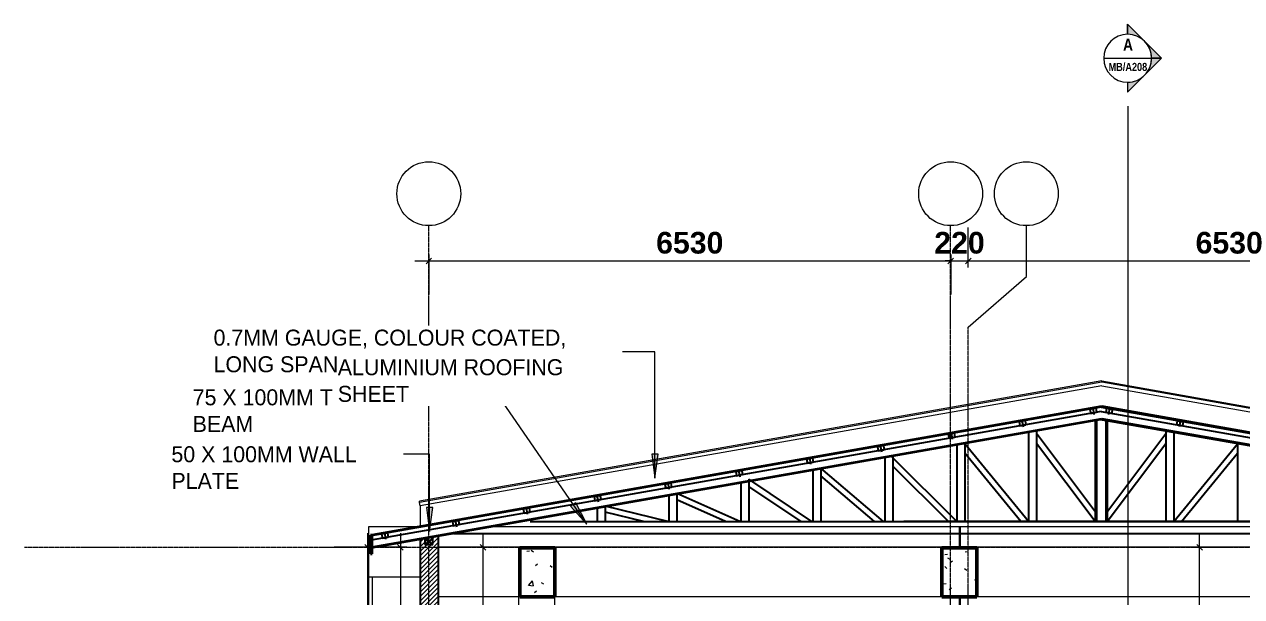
# Model space of a CAD drawing. Header units: inches. Extents: x 22 to 382261, y 22 to 371281.
# Drawn here: x 109984 to 125217, y 146495 to 153658 of the extents above; entities that cross this region are included whole.
import ezdxf

# ---------------------------------------------------------------- set-up
doc = ezdxf.new("R2010")
doc.units = ezdxf.units.IN
doc.header["$MEASUREMENT"] = 0
doc.linetypes.add('Grid Line 1_2_', pattern=[22.225, 12.7, -3.175, 3.175, -3.175])
for name, color, linetype, lineweight in [('A-ANNO-DIMS', 211, 'Continuous', 9), ('A-COLS', 52, 'Continuous', 9), ('A-DETL-MEDM', 33, 'Continuous', 25), ('A-FLOR-LEVL', 51, 'Continuous', 9), ('A-ROOF', 132, 'Continuous', 9), ('A-ROOF-MCUT', 132, 'Continuous', 35), ('A-WALL-PATT', 111, 'Continuous', 9), ('G-ANNO-SYMB', 111, 'Continuous', 9), ('G-ANNO-TEXT', 231, 'Continuous', 9), ('I-WALL', 2, 'Continuous', 9), ('Q-CASE', 31, 'Continuous', 9), ('S-GRID', 1, 'Continuous', 9), ('S-GRID-IDEN', 1, 'Continuous', 9)]:
    doc.layers.add(name, color=color, linetype=linetype, lineweight=lineweight)
doc.styles.add('Arial Narrow_B', font='ARIALNB.TTF', dxfattribs={"height": 255})
doc.styles.add('Arial Narrow_B_1', font='ARIALNB.TTF', dxfattribs={"height": 170})
doc.styles.add('Arial_B_2', font='arialbd.ttf', dxfattribs={"height": 270.833333})
doc.styles.add('Tw Cen MT Condensed', font='TCCM____.TTF', dxfattribs={"height": 1.35})
doc.dimstyles.new('2_2', dxfattribs={"dimscale": 304.8, "dimtxt": 267.818092, "dimasz": 0.227865, "dimexe": 1.377953, "dimexo": 0.0625, "dimgap": 0.287073, "dimtad": 1, "dimdec": 0, "dimzin": 0, "dimdsep": 46, "dimtxsty": 'Arial_B_2', "dimblk1": 'OBLIQUE', "dimblk2": 'OBLIQUE', "dimsah": 1, "dimcen": 0.09, "dimdle": 0.574147, "dimazin": 0, "dimtfac": 1, "dimtdec": 4, "dimtix": 1, "dimtmove": 0, "dimatfit": 3, "dimfxl": 0.574147, "dimfxlon": 1, "dimtvp": 1, "dimtolj": 1, "dimtzin": 0, "dimlwd": 18, "dimlwe": 18, "dimarcsym": 2})
pattern_1 = [(50, (3393.14, 4631.1), (728.737, -63.756), [76.2, -838.2]), (355, (3393.14, 4631.1), (-140.97, 764.23), [60.96, -670.56]), (100.451, (3453.9, 4625.8), (587.77, 700.467), [64.76, -712.36]), (46.184, (3393.1, 4834.3), (1084.32, -168.17), [114.3, -1257.3]), (96.636, (3483.5, 4820.3), (949.61, 989.71), [97.14, -1068.54]), (351.184, (3393.1, 4834.3), (949.62, 989.7), [91.44, -1005.84]), (21, (3494.74, 4783.5), (606.46, -409.06), [76.2, -838.2]), (326, (3494.74, 4783.5), (247.21, 736.75), [60.96, -670.56]), (71.451, (3545.3, 4749.4), (853.67, 327.685), [64.76, -712.36]), (37.5, (3393.14, 4631.1), (12.355, 338.22), [33.528, -628.904, 33.528, -647.192, -673.1]), (37.5, (3393.14, 4631.1), (12.355, 338.22), [-1343.152, 33.528, -639.572]), (7.5, (3393.14, 4631.1), (267.279, 400.722), [33.528, -354.584, 33.528, -613.664, -256.54]), (7.5, (3393.14, 4631.1), (267.279, 400.722), [-1035.304, 33.528, -223.012]), (327.5, (3166.57, 4631.1), (542.363, -22.915), [33.528, -220.472, 33.528, -758.952, -1051.56]), (327.5, (3166.57, 4631.1), (542.363, -22.915), [-1046.48, 33.528, -1018.032]), (317.5, (3064.97, 4631.1), (592.517, 101.707), [33.528, -296.672, 33.528, -492.76, -746.76]), (317.5, (3064.97, 4631.1), (592.517, 101.707), [-856.49, 33.53, -713.23])]

# ---------------------------------------------------------------- blocks, each defined once
blk = doc.blocks.new('Casework 3 - Casework 3-482897-Section C-C')
at = {"layer": 'Q-CASE'}
for p, q in [((-5462, 8210), (-4819, 8210)), ((-5462, 7581), (-5462, 8210)), ((-5462, 7581), (-4822, 7581)), ((-5462, 6417), (-5462, 7581)), ((-5422, 7578), (-5422, 6420)), ((-4822, 7578), (-5422, 7578)), ((-4822, 6417), (-5462, 6417)), ((-5422, 6420), (-4822, 6420))]:
    blk.add_line(p, q, dxfattribs=at)
blk = doc.blocks.new('Casework 7 - Casework 7-671685-Section C-C')
at = {"layer": 'Q-CASE'}
h = blk.add_hatch(dxfattribs=at)
h.set_pattern_fill('FP_2', color=256, style=0, pattern_type=2)
h.set_pattern_definition(pattern_1)
h.paths.add_polyline_path([(1708, 7332), (2146, 7332), (2146, 7942), (1708, 7942), (1708, 7781)])
at = {"layer": 'Q-CASE', "lineweight": 50}
for p, q in [((2146, 7942), (1708, 7942)), ((1708, 7942), (1708, 7332)), ((2146, 7332), (2146, 7942)), ((1708, 7332), (2146, 7332))]:
    blk.add_line(p, q, dxfattribs=at)
blk = doc.blocks.new('Casework 22 - Casework 7-674732-Section C-C')
at = {"layer": 'Q-CASE'}
h = blk.add_hatch(dxfattribs=at)
h.set_pattern_fill('FP_2', color=256, style=0, pattern_type=2)
h.set_pattern_definition(pattern_1)
h.paths.add_polyline_path([(-3574, 7332), (-3137, 7332), (-3137, 7942), (-3574, 7942), (-3574, 7781)])
at = {"layer": 'Q-CASE', "lineweight": 50}
for p, q in [((-3137, 7942), (-3574, 7942)), ((-3574, 7942), (-3574, 7332)), ((-3137, 7332), (-3137, 7942)), ((-3574, 7332), (-3137, 7332))]:
    blk.add_line(p, q, dxfattribs=at)
blk = doc.blocks.new('Casework 16 - Casework 16-903805-Section C-C')
at = {"layer": 'Q-CASE'}
for p, q in [((3708, 10033), (-4830, 8528)), ((3708, 10016), (-4827, 8511)), ((3708, 9972), (-4819, 8469)), ((3708, 10016), (3708, 10033)), ((3708, 10033), (12134, 8547)), ((12131, 8530), (3708, 10016)), ((3708, 9972), (12123, 8488)), ((-4827, 8511), (-4830, 8528)), ((-4819, 8469), (-4827, 8511))]:
    blk.add_line(p, q, dxfattribs=at)
blk = doc.blocks.new('Section - M_Section Head - Filled 2-912447-Section C-C')
at = {"layer": 'G-ANNO-SYMB'}
h = blk.add_hatch(color=256, dxfattribs=at)
edge = h.paths.add_edge_path()
edge.add_line((4033, 14496), (4245, 14284))
edge.add_arc((4033, 14071), 300, 45, 90)
edge.add_line((4033, 14371), (4033, 14496))
h = blk.add_hatch(color=256, dxfattribs=at)
edge = h.paths.add_edge_path()
edge.add_line((4457, 14071), (4333, 14071))
edge.add_arc((4033, 14071), 300, 360, 405)
edge.add_line((4245, 14284), (4457, 14071))
h = blk.add_hatch(color=256, dxfattribs=at)
edge = h.paths.add_edge_path()
edge.add_line((4457, 14071), (4245, 13859))
edge.add_arc((4033, 14071), 300, 315, 360)
edge.add_line((4333, 14071), (4457, 14071))
h = blk.add_hatch(color=256, dxfattribs=at)
edge = h.paths.add_edge_path()
edge.add_line((4033, 13647), (4033, 13771))
edge.add_arc((4033, 14071), 300, 270, 315)
edge.add_line((4245, 13859), (4033, 13647))
for p, q in [((4033, 14496), (4033, 14371)), ((4245, 14284), (4033, 14496)), ((4033, 14371), (4033, 14496)), ((4457, 14071), (4033, 14496)), ((4457, 14071), (4245, 14284)), ((4457, 14071), (4033, 13647)), ((4245, 13859), (4457, 14071)), ((4333, 14071), (4457, 14071)), ((4457, 14071), (4333, 14071)), ((4033, 13647), (4245, 13859)), ((4033, 13771), (4033, 13647)), ((4033, 13771), (4033, 13647))]:
    blk.add_line(p, q, dxfattribs=at)
for start, end in [(90, 270), (45, 90), (270, 90), (360, 45), (315, 0), (270, 315)]:
    blk.add_arc((4033, 14071), 300, start, end, dxfattribs=at)
blk = doc.blocks.new('Grid - Grid Head - Circle-749417-Section C-C')
at = {"layer": 'S-GRID-IDEN'}
blk.add_circle((12123, 12376), 400, dxfattribs=at)
blk = doc.blocks.new('_Oblique')
at = {"color": 0, "linetype": 'ByBlock', "lineweight": -2}
blk.add_line((-0.5, -0.5), (0.5, 0.5), dxfattribs=at)
blk = doc.blocks.new('*D5178')
at = {"layer": 'A-ANNO-DIMS', "color": 0, "lineweight": 18, "transparency": 16777216}
for p, q in [((115723, 147288), (115723, 143338)), ((115804, 147113), (115303, 147113)), ((115804, 143513), (115303, 143513))]:
    blk.add_line(p, q, dxfattribs=at)
at = {"layer": 'Defpoints', "color": 0, "transparency": 16777216}
for p in [(115823, 147113), (115723, 143513), (115823, 143513)]:
    blk.add_point(p, dxfattribs=at)
at = {"layer": 'A-ANNO-DIMS', "color": 0, "lineweight": 18, "transparency": 16777216, "xscale": 69.45312499999999, "yscale": 69.45312499999999, "zscale": 69.45312499999999}
for p, rotation in [((115723, 147113), 90), ((115723, 143513), 270)]:
    blk.add_blockref('_Oblique', p, dxfattribs=dict(at, rotation=rotation))
at = {"layer": 'A-ANNO-DIMS', "color": 0, "lineweight": 18, "transparency": 16777216, "insert": (115498, 145313), "char_height": 270.8, "width": 559.69, "attachment_point": 5, "rotation": 90, "style": 'Arial_B_2'}
blk.add_mtext('\\A1;3600', dxfattribs=at)
blk = doc.blocks.new('*D5186')
at = {"layer": 'A-ANNO-DIMS', "color": 0, "lineweight": 18, "transparency": 16777216}
for p, q in [((124691, 139288), (124691, 147288)), ((124610, 147113), (125111, 147113)), ((124610, 139463), (125111, 139463))]:
    blk.add_line(p, q, dxfattribs=at)
at = {"layer": 'Defpoints', "color": 0, "transparency": 16777216}
for p in [(124591, 147113), (124691, 147113), (124591, 139463)]:
    blk.add_point(p, dxfattribs=at)
at = {"layer": 'A-ANNO-DIMS', "color": 0, "lineweight": 18, "transparency": 16777216, "xscale": 69.45312499999999, "yscale": 69.45312499999999, "zscale": 69.45312499999999}
for p, rotation in [((124691, 147113), 90), ((124691, 139463), 270)]:
    blk.add_blockref('_Oblique', p, dxfattribs=dict(at, rotation=rotation))
at = {"layer": 'A-ANNO-DIMS', "color": 0, "lineweight": 18, "transparency": 16777216, "insert": (124465, 143288), "char_height": 270.8, "width": 559.69, "attachment_point": 5, "rotation": 90, "style": 'Arial_B_2'}
blk.add_mtext('\\A1;7650', dxfattribs=at)
blk = doc.blocks.new('*D5202')
at = {"layer": 'A-ANNO-DIMS', "color": 0, "lineweight": 18, "transparency": 16777216}
for p, q in [((114690, 147288), (114690, 143338)), ((114771, 147113), (114270, 147113)), ((114771, 143513), (114270, 143513))]:
    blk.add_line(p, q, dxfattribs=at)
at = {"layer": 'Defpoints', "color": 0, "transparency": 16777216}
for p in [(114790, 147113), (114690, 143513), (114790, 143513)]:
    blk.add_point(p, dxfattribs=at)
at = {"layer": 'A-ANNO-DIMS', "color": 0, "lineweight": 18, "transparency": 16777216, "xscale": 69.45312499999999, "yscale": 69.45312499999999, "zscale": 69.45312499999999}
for p, rotation in [((114690, 147113), 90), ((114690, 143513), 270)]:
    blk.add_blockref('_Oblique', p, dxfattribs=dict(at, rotation=rotation))
at = {"layer": 'A-ANNO-DIMS', "color": 0, "lineweight": 18, "transparency": 16777216, "insert": (114464, 145313), "char_height": 270.8, "width": 559.69, "attachment_point": 5, "rotation": 90, "style": 'Arial_B_2'}
blk.add_mtext('\\A1;3600', dxfattribs=at)
blk = doc.blocks.new('*D5207')
at = {"layer": 'A-ANNO-DIMS', "color": 0, "lineweight": 18, "transparency": 16777216}
for p, q in [((114280, 147288), (114280, 139038)), ((114361, 147113), (113860, 147113)), ((114361, 139213), (113860, 139213))]:
    blk.add_line(p, q, dxfattribs=at)
at = {"layer": 'Defpoints', "color": 0, "transparency": 16777216}
for p in [(114380, 147113), (114280, 139213), (114380, 139213)]:
    blk.add_point(p, dxfattribs=at)
at = {"layer": 'A-ANNO-DIMS', "color": 0, "lineweight": 18, "transparency": 16777216, "xscale": 69.45312499999999, "yscale": 69.45312499999999, "zscale": 69.45312499999999}
for p, rotation in [((114280, 147113), 90), ((114280, 139213), 270)]:
    blk.add_blockref('_Oblique', p, dxfattribs=dict(at, rotation=rotation))
at = {"layer": 'A-ANNO-DIMS', "color": 0, "lineweight": 18, "transparency": 16777216, "insert": (114055, 143163), "char_height": 270.8, "width": 559.69, "attachment_point": 5, "rotation": 90, "style": 'Arial_B_2'}
blk.add_mtext('\\A1;7900', dxfattribs=at)
blk = doc.blocks.new('*D5210')
at = {"layer": 'A-ANNO-DIMS', "color": 0, "lineweight": 18, "transparency": 16777216}
for p, q in [((114871, 150697), (121751, 150697)), ((115046, 150778), (115046, 150277)), ((121576, 150778), (121576, 150277))]:
    blk.add_line(p, q, dxfattribs=at)
at = {"layer": 'Defpoints', "color": 0, "transparency": 16777216}
for p in [(115046, 150797), (121576, 150797), (121576, 150697)]:
    blk.add_point(p, dxfattribs=at)
at = {"layer": 'A-ANNO-DIMS', "color": 0, "lineweight": 18, "transparency": 16777216, "xscale": 69.45312499999999, "yscale": 69.45312499999999, "zscale": 69.45312499999999, "rotation": 180}
blk.add_blockref('_Oblique', (115046, 150697), dxfattribs=at)
at = {"layer": 'A-ANNO-DIMS', "color": 0, "lineweight": 18, "transparency": 16777216, "xscale": 69.45312499999999, "yscale": 69.45312499999999, "zscale": 69.45312499999999}
blk.add_blockref('_Oblique', (121576, 150697), dxfattribs=at)
at = {"layer": 'A-ANNO-DIMS', "color": 0, "lineweight": 18, "transparency": 16777216, "insert": (118311, 150923), "char_height": 270.8, "width": 559.69, "attachment_point": 5, "style": 'Arial_B_2'}
blk.add_mtext('\\A1;6530', dxfattribs=at)
blk = doc.blocks.new('*D5211')
at = {"layer": 'A-ANNO-DIMS', "color": 0, "lineweight": 18, "transparency": 16777216}
for p, q in [((121796, 150616), (121796, 151117)), ((121576, 150697), (121506, 150697)), ((121576, 150778), (121576, 150277)), ((121576, 150697), (121796, 150697)), ((121796, 150697), (121865, 150697))]:
    blk.add_line(p, q, dxfattribs=at)
at = {"layer": 'Defpoints', "color": 0, "transparency": 16777216}
for p in [(121576, 150797), (121796, 150697), (121796, 150597)]:
    blk.add_point(p, dxfattribs=at)
at = {"layer": 'A-ANNO-DIMS', "color": 0, "lineweight": 18, "transparency": 16777216, "xscale": 69.45312499999999, "yscale": 69.45312499999999, "zscale": 69.45312499999999}
blk.add_blockref('_Oblique', (121576, 150697), dxfattribs=at)
at = {"layer": 'A-ANNO-DIMS', "color": 0, "lineweight": 18, "transparency": 16777216, "xscale": 69.45312499999999, "yscale": 69.45312499999999, "zscale": 69.45312499999999, "rotation": 180}
blk.add_blockref('_Oblique', (121796, 150697), dxfattribs=at)
at = {"layer": 'A-ANNO-DIMS', "color": 0, "lineweight": 18, "transparency": 16777216, "insert": (121686, 150923), "char_height": 270.8, "width": 419.76, "attachment_point": 5, "style": 'Arial_B_2'}
blk.add_mtext('\\A1;220', dxfattribs=at)
blk = doc.blocks.new('*D5212')
at = {"layer": 'A-ANNO-DIMS', "color": 0, "lineweight": 18, "transparency": 16777216}
for p, q in [((121796, 150616), (121796, 151117)), ((121621, 150697), (128501, 150697)), ((128326, 150778), (128326, 150277))]:
    blk.add_line(p, q, dxfattribs=at)
at = {"layer": 'Defpoints', "color": 0, "transparency": 16777216}
for p in [(128326, 150797), (128326, 150697), (121796, 150597)]:
    blk.add_point(p, dxfattribs=at)
at = {"layer": 'A-ANNO-DIMS', "color": 0, "lineweight": 18, "transparency": 16777216, "xscale": 69.45312499999999, "yscale": 69.45312499999999, "zscale": 69.45312499999999, "rotation": 180}
blk.add_blockref('_Oblique', (121796, 150697), dxfattribs=at)
at = {"layer": 'A-ANNO-DIMS', "color": 0, "lineweight": 18, "transparency": 16777216, "xscale": 69.45312499999999, "yscale": 69.45312499999999, "zscale": 69.45312499999999}
blk.add_blockref('_Oblique', (128326, 150697), dxfattribs=at)
at = {"layer": 'A-ANNO-DIMS', "color": 0, "lineweight": 18, "transparency": 16777216, "insert": (125061, 150923), "char_height": 270.8, "width": 559.69, "attachment_point": 5, "style": 'Arial_B_2'}
blk.add_mtext('\\A1;6530', dxfattribs=at)

msp = doc.modelspace()

# ---------------------------------------------------------------- hatches: boundary and pattern name
at = {"layer": 'A-WALL-PATT'}
h = msp.add_hatch(dxfattribs=at)
h.set_pattern_fill('FP_1', color=256, style=0, pattern_type=2)
h.set_pattern_definition([(45, (123150.514, 143793.9), (-28.28427, 28.28427), [])])
h.paths.add_polyline_path([(115165.6, 142612.8), (115165.6, 143362.8), (114935.6, 143362.8), (114935.6, 142612.8)])
h.paths.add_polyline_path([(115165.6, 143512.8), (115165.6, 147259.2), (114935.6, 147218.6), (114935.6, 143512.8)])
at = {"layer": 'G-ANNO-TEXT'}
for points in [[(117874.7, 147979.7), (117914.2, 148279.7), (117835.2, 148279.7)], [(115055.3, 147312.5), (115094.7, 147612.5), (115015.8, 147612.5)], [(117023.1, 147401.5), (116885.6, 147671.1), (116820.5, 147626.3)]]:
    msp.add_hatch(color=7, dxfattribs=at).paths.add_polyline_path(points)

# ---------------------------------------------------------------- linework, layer by layer
at = {"layer": 'A-COLS'}
for p, q in [((116170.6, 143512.8), (116170.6, 146495.2)), ((116620.6, 144427.8), (116620.6, 146495.2))]:
    msp.add_line(p, q, dxfattribs=at)
at = {"layer": 'A-DETL-MEDM'}
for p, q in [((123458.9, 148866.2), (114322.3, 147255.1)), ((123392.4, 148852.9), (123318.8, 148838.8)), ((123318.8, 148838.8), (123328.1, 148789.7)), ((123352.8, 148860.6), (123368.7, 148777.1)), ((123392.4, 148852.9), (123401.8, 148803.8)), ((123458.9, 148866.2), (132595.6, 147255.1)), ((123525.5, 148852.9), (123516.1, 148803.8)), ((123525.5, 148852.9), (123599.1, 148838.8)), ((123565.1, 148860.6), (123549.2, 148777.1)), ((123599.1, 148838.8), (123589.8, 148789.7)), ((123458.9, 148812.8), (114322.3, 147201.7)), ((123492, 148718.7), (114322.3, 147101.8)), ((122506.1, 148696.6), (122432.4, 148682.5)), ((122432.4, 148682.5), (122441.8, 148633.4)), ((122466.5, 148704.3), (122482.4, 148620.8)), ((122506.1, 148696.6), (122515.5, 148647.5)), ((123328.1, 148789.7), (123401.8, 148803.8)), ((123385, 148704.7), (123385, 147433.9)), ((123400.9, 148704.7), (123400.9, 147433.9)), ((123425.9, 148718.7), (132595.6, 147101.8)), ((123458.9, 148812.8), (132595.6, 147201.7)), ((123589.8, 148789.7), (123516.1, 148803.8)), ((123517, 148704.7), (123517, 147433.9)), ((123532.9, 148704.7), (123532.9, 147433.9)), ((124411.8, 148696.6), (124402.4, 148647.5)), ((124411.8, 148696.6), (124485.5, 148682.5)), ((124451.4, 148704.3), (124435.5, 148620.8)), ((124485.5, 148682.5), (124476.1, 148633.4)), ((121619.8, 148540.3), (121546.1, 148526.3)), ((121546.1, 148526.3), (121555.5, 148477.1)), ((121580.1, 148548), (121596.1, 148464.5)), ((121619.8, 148540.3), (121629.1, 148491.2)), ((122441.8, 148633.4), (122515.5, 148647.5)), ((122550.9, 148552.7), (122550.9, 147435.6)), ((122650.9, 148570.4), (122650.9, 147435.6)), ((123400.9, 147536.2), (122650.9, 148536.5)), ((123517, 147536.2), (124267, 148536.5)), ((124267, 148570.4), (124267, 147435.6)), ((124367, 148552.7), (124367, 147435.6)), ((124476.1, 148633.4), (124402.4, 148647.5)), ((120733.5, 148384), (120659.8, 148370)), ((120659.8, 148370), (120669.1, 148320.9)), ((120693.8, 148391.7), (120709.7, 148308.2)), ((120733.5, 148384), (120742.8, 148334.9)), ((121555.5, 148477.1), (121629.1, 148491.2)), ((121650.9, 148394), (121650.9, 147435.6)), ((121750.9, 148411.7), (121750.9, 147435.6)), ((122550.9, 147435.6), (121751.7, 148409.7)), ((123382.6, 147435.6), (122650.9, 148411.5)), ((123535.3, 147435.6), (124267, 148411.5)), ((124367, 147435.6), (125166.2, 148409.7)), ((125167, 148411.7), (125167, 147435.6)), ((119847.1, 148227.7), (119773.5, 148213.7)), ((119807.5, 148235.5), (119823.4, 148152)), ((119847.1, 148227.7), (119856.5, 148178.6)), ((120669.1, 148320.9), (120742.8, 148334.9)), ((120750.9, 148235.3), (120750.9, 147433.9)), ((121650.9, 147435.6), (120844.8, 148241.7)), ((120850.9, 148253), (120850.9, 147435.6)), ((122453.9, 147435.6), (121750.9, 148292.4)), ((124464, 147435.6), (125167, 148292.4)), ((118960.8, 148071.5), (118887.1, 148057.4)), ((118921.2, 148079.2), (118937.1, 147995.7)), ((118960.8, 148071.5), (118970.2, 148022.3)), ((119773.5, 148213.7), (119782.8, 148164.6)), ((119782.8, 148164.6), (119856.5, 148178.6)), ((119850.9, 148087.7), (119850.9, 147435.6)), ((119950.9, 148105.3), (119950.9, 147435.6)), ((120736.6, 147435.6), (119950.9, 148105.3)), ((121546.6, 147433.9), (120850.9, 148129.5)), ((118074.5, 147915.2), (118000.8, 147901.1)), ((118034.8, 147922.9), (118050.8, 147839.4)), ((118074.5, 147915.2), (118083.8, 147866.1)), ((118887.1, 148057.4), (118896.5, 148008.3)), ((118896.5, 148008.3), (118970.2, 148022.3)), ((118950.9, 147929), (118950.9, 147433.9)), ((119050.9, 147965.6), (119050.9, 147435.6)), ((119836.6, 147435.6), (119050.9, 147965.6)), ((120623, 147433.9), (119950.9, 148006.7)), ((117188.1, 147758.9), (117114.5, 147744.8)), ((117148.5, 147766.6), (117164.4, 147683.1)), ((117188.1, 147758.9), (117197.5, 147709.8)), ((118000.8, 147901.1), (118010.2, 147852)), ((118010.2, 147852), (118083.8, 147866.1)), ((118050.9, 147770.3), (118050.9, 147435.6)), ((118150.9, 147787.9), (118150.9, 147435.6)), ((118936.6, 147435.6), (118150.9, 147787.9)), ((119705.1, 147433.9), (119050.9, 147875.1)), ((116262.2, 147610.3), (116278.1, 147526.8)), ((117114.5, 147744.8), (117123.8, 147695.7)), ((117123.8, 147695.7), (117197.5, 147709.8)), ((117150.9, 147611.6), (117150.9, 147433.9)), ((117250.9, 147629.2), (117250.9, 147435.6)), ((118036.6, 147435.6), (117250.9, 147629.2)), ((118757.1, 147433.9), (118150.9, 147705.7)), ((115375.8, 147454), (115391.8, 147370.5)), ((116301.8, 147602.6), (116228.1, 147588.6)), ((116228.1, 147588.6), (116237.5, 147539.4)), ((116237.5, 147539.4), (116311.2, 147553.5)), ((116301.8, 147602.6), (116311.2, 147553.5)), ((117730.1, 147433.9), (117250.9, 147552)), ((115415.5, 147446.3), (115341.8, 147432.3)), ((115341.8, 147432.3), (115351.2, 147383.2)), ((115351.2, 147383.2), (115424.9, 147397.2)), ((115415.5, 147446.3), (115424.9, 147397.2)), ((116312.2, 147433.9), (130712.2, 147433.9)), ((126181.2, 147435.6), (120990.7, 147435.6)), ((114322.3, 147255.1), (114322.3, 147101.8)), ((114529.2, 147290), (114455.5, 147276)), ((114455.5, 147276), (114464.9, 147226.9)), ((114464.9, 147226.9), (114538.5, 147240.9)), ((114489.5, 147297.8), (114505.4, 147214.3)), ((114529.2, 147290), (114538.5, 147240.9)), ((114995.6, 147222.7), (114995.6, 147147.7)), ((114995.6, 147147.7), (115095.6, 147222.7)), ((114995.6, 147222.7), (115095.6, 147147.7)), ((115095.6, 147147.7), (115095.6, 147222.7)), ((115355, 147283.9), (131562.9, 147283.9)), ((114995.6, 147147.7), (115095.6, 147147.7))]:
    msp.add_line(p, q, dxfattribs=at)
at = {"layer": 'A-FLOR-LEVL', "linetype": 'Grid Line 1_2_'}
msp.add_line((109984.2, 147112.8), (136316.8, 147112.8), dxfattribs=at)
at = {"layer": 'A-ROOF', "lineweight": 35}
for p, q in [((123465.6, 148875), (114335.6, 147265.1)), ((132595.6, 147265.1), (123465.6, 148875)), ((114335.6, 147112.8), (123465.6, 148722.7)), ((123465.6, 148722.7), (132595.6, 147112.8))]:
    msp.add_line(p, q, dxfattribs=at)
at = {"layer": 'A-ROOF-MCUT'}
for p, q in [((114335.6, 147265.1), (114316.6, 147265.1)), ((114316.6, 147265.1), (114316.6, 147030.1)), ((114335.6, 147030.1), (114335.6, 147265.1)), ((114316.6, 147030.1), (114335.6, 147030.1))]:
    msp.add_line(p, q, dxfattribs=at)
at = {"layer": 'G-ANNO-SYMB'}
for p, q in [((123490.6, 153234.2), (124090.6, 153234.2)), ((123790.6, 152634.2), (123790.6, 134953.6))]:
    msp.add_line(p, q, dxfattribs=at)
at = {"layer": 'G-ANNO-TEXT', "color": 7}
for p, q in [((117874.7, 149558), (116581.4, 149558)), ((117874.7, 147979.7), (117874.7, 149558)), ((115926.3, 148996.2), (115211.4, 148996.2)), ((117023.1, 147401.5), (115926.3, 148996.2)), ((114744.1, 148277.6), (114229.5, 148277.6)), ((115055.3, 148277.6), (114744.1, 148277.6)), ((115055.3, 147312.5), (115055.3, 148277.6)), ((117914.2, 148279.7), (117835.2, 148279.7)), ((117835.2, 148279.7), (117874.7, 147979.7)), ((117874.7, 147979.7), (117914.2, 148279.7)), ((115094.7, 147612.5), (115015.8, 147612.5)), ((115015.8, 147612.5), (115055.3, 147312.5)), ((115055.3, 147312.5), (115094.7, 147612.5)), ((116885.6, 147671.1), (116820.5, 147626.3)), ((116820.5, 147626.3), (117023.1, 147401.5)), ((117023.1, 147401.5), (116885.6, 147671.1))]:
    msp.add_line(p, q, dxfattribs=at)
at = {"layer": 'I-WALL'}
for p, q in [((114938.1, 147631.4), (114938.1, 147371.4)), ((128210.6, 147369.7), (115792.2, 147369.7)), ((121685.6, 147112.8), (121685.6, 147369.7)), ((121695.6, 147369.7), (121695.6, 147112.8)), ((128210.6, 147112.8), (115165.6, 147112.8)), ((115165.6, 146495.2), (116183.1, 146495.2)), ((116620.6, 146495.2), (121465.6, 146495.2)), ((121685.6, 144442.8), (121685.6, 146495.2)), ((121695.6, 146495.2), (121695.6, 144442.8)), ((121903.1, 146495.2), (126818.1, 146495.2))]:
    msp.add_line(p, q, dxfattribs=at)
at = {"layer": 'I-WALL', "lineweight": 25}
for p, q in [((114935.6, 147218.6), (114935.6, 143512.8)), ((115165.6, 143512.8), (115165.6, 147259.2))]:
    msp.add_line(p, q, dxfattribs=at)
at = {"layer": 'S-GRID', "linetype": 'Grid Line 1_2_'}
for p, q in [((115045.6, 138712.8), (115045.6, 151138.6)), ((121575.6, 138712.8), (121575.6, 151138.6)), ((121795.6, 138712.8), (121795.6, 149868.6))]:
    msp.add_line(p, q, dxfattribs=at)
at = {"layer": 'S-GRID'}
for p, q in [((122522.6, 150503.6), (122522.6, 151138.6)), ((121795.6, 149868.6), (122522.6, 150503.6))]:
    msp.add_line(p, q, dxfattribs=at)

# ---------------------------------------------------------------- block references
at = {"layer": 'G-ANNO-SYMB'}
msp.add_blockref('Section - M_Section Head - Filled 2-912447-Section C-C', (119757.4, 139162.8), dxfattribs=at)
at = {"layer": 'Q-CASE'}
for name in ['Casework 16 - Casework 16-903805-Section C-C', 'Casework 3 - Casework 3-482897-Section C-C', 'Casework 22 - Casework 7-674732-Section C-C', 'Casework 7 - Casework 7-671685-Section C-C']:
    msp.add_blockref(name, (119757.4, 139162.8), dxfattribs=at)
at = {"layer": 'S-GRID-IDEN'}
for p in [(102922.4, 139162.8), (109452.4, 139162.8), (110399.4, 139162.8)]:
    msp.add_blockref('Grid - Grid Head - Circle-749417-Section C-C', p, dxfattribs=at)

# ---------------------------------------------------------------- texts
at = {"layer": 'G-ANNO-SYMB', "attachment_point": 1}
for s, insert, char_height, width, style in [('\\fArial Narrow|b1|i0|c0|p34|;A', (123733.2, 153478.8), 150, 152.321, 'Arial Narrow_B'), ('MB/A208', (123551.7, 153175.7), 100, 593.249, 'Arial Narrow_B_1')]:
    msp.add_mtext(s, dxfattribs=dict(at, insert=insert, char_height=char_height, width=width, style=style))

# ---------------------------------------------------------------- dimensions: what is measured, and where the dimension line sits
at = {"layer": 'A-ANNO-DIMS', "lineweight": 18}
for base, p1, p2, override, picture, middle in [((121795.6, 150697.2), (121575.6, 150797.2), (121795.6, 150597.2), {"dimpost": '<>', "dimfxl": 297.321375}, '*D5211', (121685.6, 150923)), ((128325.6, 150697.2), (121795.6, 150597.2), (128325.6, 150797.2), {"dimpost": '<>', "dimfxl": 6533.062069}, '*D5212', (125060.6, 150923)), ((121575.6, 150697.2), (115045.6, 150797.2), (121575.6, 150797.2), {"dimpost": '<>', "dimfxl": 6530}, '*D5210', (118310.6, 150923))]:
    dim = msp.add_linear_dim(base=base, p1=p1, p2=p2, dimstyle='2_2', override=override, dxfattribs=at)
    dim.commit()
    dim.dimension.update_dxf_attribs({"geometry": picture, "text_midpoint": middle})
for base, p1, p2, override, picture, middle in [((114280.5, 139212.8), (114380.5, 147112.8), (114380.5, 139212.8), {"dimpost": '<>', "dimfxl": 7900}, '*D5207', (114054.6, 143162.8)), ((114690.1, 143512.8), (114790.1, 147112.8), (114790.1, 143512.8), {"dimpost": '<>', "dimfxl": 3600}, '*D5202', (114464.3, 145312.8)), ((115723.4, 143512.8), (115823.4, 147112.8), (115823.4, 143512.8), {"dimpost": '<>', "dimfxl": 3600}, '*D5178', (115497.6, 145312.8)), ((124690.6, 147112.8), (124590.6, 139462.8), (124590.6, 147112.8), {"dimpost": '<>', "dimfxl": 7650}, '*D5186', (124464.8, 143287.8))]:
    dim = msp.add_linear_dim(base=base, p1=p1, p2=p2, angle=90, dimstyle='2_2', override=override, dxfattribs=at)
    dim.commit()
    dim.dimension.update_dxf_attribs({"geometry": picture, "text_midpoint": middle})

# ---------------------------------------------------------------- next in the draw order: texts
at = {"layer": 'G-ANNO-TEXT', "color": 7, "char_height": 200, "attachment_point": 1, "style": 'Tw Cen MT Condensed', "bg_fill": 3, "box_fill_scale": 1.25, "bg_fill_color": 256, "bg_fill_true_color": 13158600, "bg_fill_transparency": 0}
for s, insert, width in [('0.7MM GAUGE, COLOUR COATED, LONG SPAN', (112352, 149837.4), 5066.665), ('75 X 100MM TIE BEAM', (112090.7, 149090.3), 2509.282), ('50 X 100MM WALL PLATE', (111824.7, 148377.6), 2854.008)]:
    msp.add_mtext(s, dxfattribs=dict(at, insert=insert, width=width))

# ---------------------------------------------------------------- next in the draw order: texts
at = {"layer": 'G-ANNO-TEXT', "color": 7, "insert": (113906.4, 149467), "char_height": 200, "width": 3182.699, "attachment_point": 1, "style": 'Tw Cen MT Condensed', "bg_fill": 3, "box_fill_scale": 1.25, "bg_fill_color": 256, "bg_fill_true_color": 13158600, "bg_fill_transparency": 0}
msp.add_mtext('ALUMINIUM ROOFING SHEET', dxfattribs=at)

doc.saveas('drawing.dxf')
